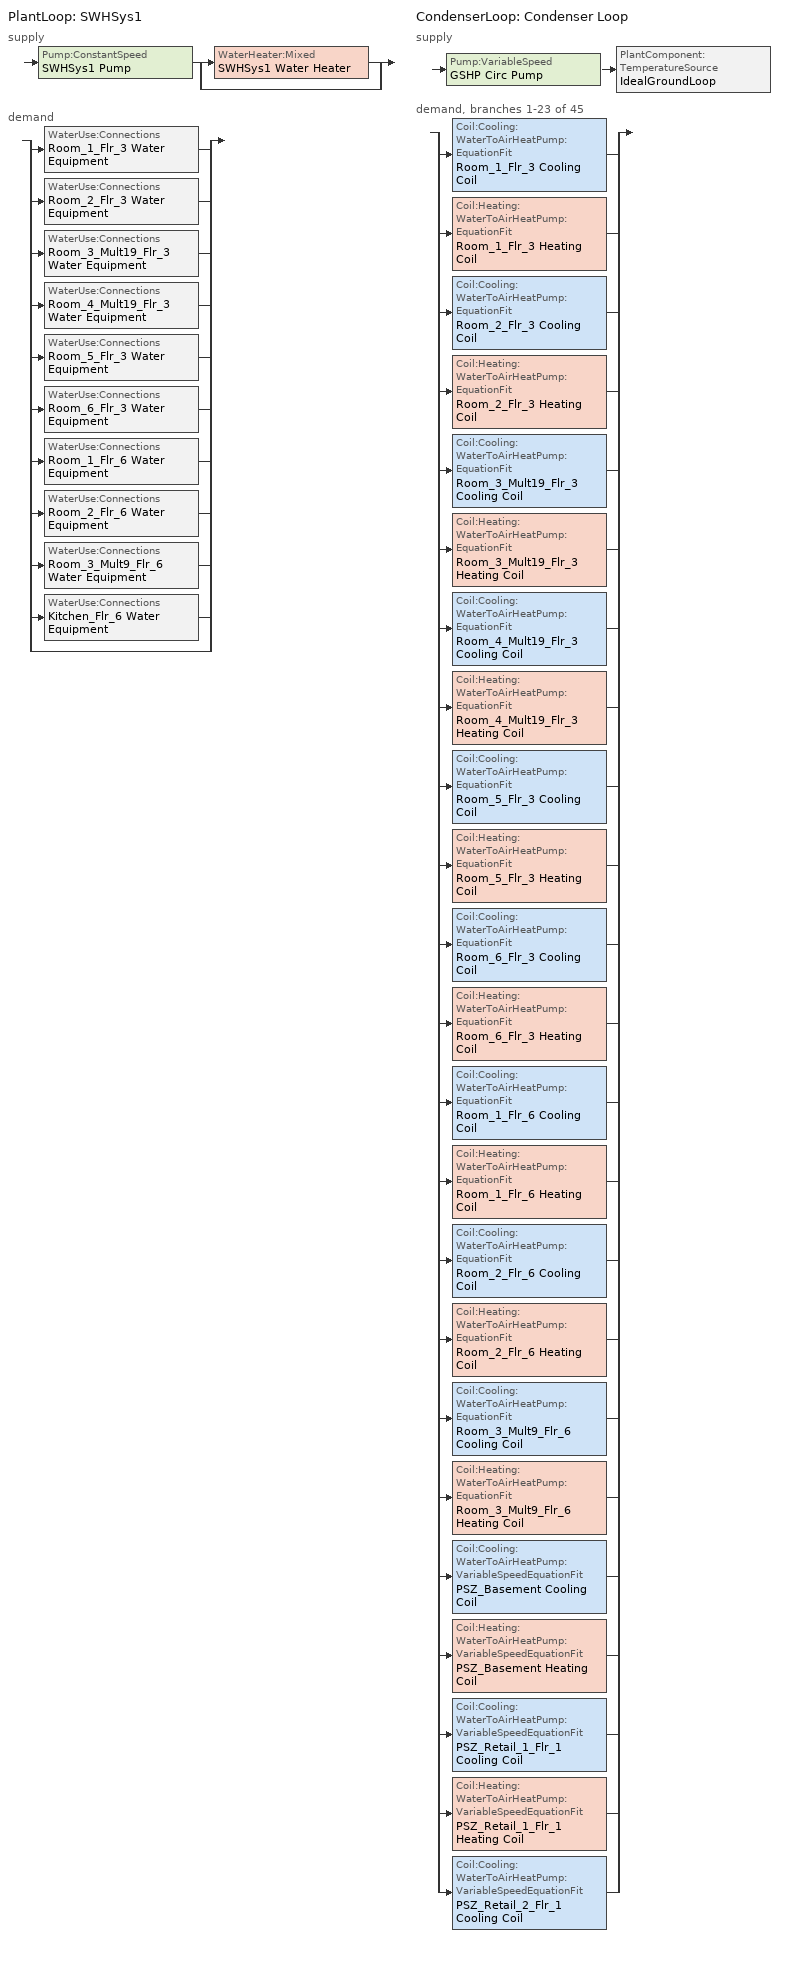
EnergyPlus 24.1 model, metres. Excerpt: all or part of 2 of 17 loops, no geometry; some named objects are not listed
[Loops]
PlantLoop 'SWHSys1'
 supply: Pump:ConstantSpeed 'SWHSys1 Pump' > split
  | WaterHeater:Mixed 'SWHSys1 Water Heater'
  | bypass
 demand: split
  | WaterUse:Connections 'Room_1_Flr_3 Water Equipment'
  | WaterUse:Connections 'Room_2_Flr_3 Water Equipment'
  | WaterUse:Connections 'Room_3_Mult19_Flr_3 Water Equipment'
  | WaterUse:Connections 'Room_4_Mult19_Flr_3 Water Equipment'
  | WaterUse:Connections 'Room_5_Flr_3 Water Equipment'
  | WaterUse:Connections 'Room_6_Flr_3 Water Equipment'
  | WaterUse:Connections 'Room_1_Flr_6 Water Equipment'
  | WaterUse:Connections 'Room_2_Flr_6 Water Equipment'
  | WaterUse:Connections 'Room_3_Mult9_Flr_6 Water Equipment'
  | WaterUse:Connections 'Kitchen_Flr_6 Water Equipment'
  | bypass
CondenserLoop 'Condenser Loop'
 supply: Pump:VariableSpeed 'GSHP Circ Pump' > PlantComponent:TemperatureSource 'IdealGroundLoop'
 demand, branches 1-23 of 45: split
  | Coil:Cooling:WaterToAirHeatPump:EquationFit 'Room_1_Flr_3 Cooling Coil'
  | Coil:Heating:WaterToAirHeatPump:EquationFit 'Room_1_Flr_3 Heating Coil'
  | Coil:Cooling:WaterToAirHeatPump:EquationFit 'Room_2_Flr_3 Cooling Coil'
  | Coil:Heating:WaterToAirHeatPump:EquationFit 'Room_2_Flr_3 Heating Coil'
  | Coil:Cooling:WaterToAirHeatPump:EquationFit 'Room_3_Mult19_Flr_3 Cooling Coil'
  | Coil:Heating:WaterToAirHeatPump:EquationFit 'Room_3_Mult19_Flr_3 Heating Coil'
  | Coil:Cooling:WaterToAirHeatPump:EquationFit 'Room_4_Mult19_Flr_3 Cooling Coil'
  | Coil:Heating:WaterToAirHeatPump:EquationFit 'Room_4_Mult19_Flr_3 Heating Coil'
  | Coil:Cooling:WaterToAirHeatPump:EquationFit 'Room_5_Flr_3 Cooling Coil'
  | Coil:Heating:WaterToAirHeatPump:EquationFit 'Room_5_Flr_3 Heating Coil'
  | Coil:Cooling:WaterToAirHeatPump:EquationFit 'Room_6_Flr_3 Cooling Coil'
  | Coil:Heating:WaterToAirHeatPump:EquationFit 'Room_6_Flr_3 Heating Coil'
  | Coil:Cooling:WaterToAirHeatPump:EquationFit 'Room_1_Flr_6 Cooling Coil'
  | Coil:Heating:WaterToAirHeatPump:EquationFit 'Room_1_Flr_6 Heating Coil'
  | Coil:Cooling:WaterToAirHeatPump:EquationFit 'Room_2_Flr_6 Cooling Coil'
  | Coil:Heating:WaterToAirHeatPump:EquationFit 'Room_2_Flr_6 Heating Coil'
  | Coil:Cooling:WaterToAirHeatPump:EquationFit 'Room_3_Mult9_Flr_6 Cooling Coil'
  | Coil:Heating:WaterToAirHeatPump:EquationFit 'Room_3_Mult9_Flr_6 Heating Coil'
  | Coil:Cooling:WaterToAirHeatPump:VariableSpeedEquationFit 'PSZ_Basement Cooling Coil'
  | Coil:Heating:WaterToAirHeatPump:VariableSpeedEquationFit 'PSZ_Basement Heating Coil'
  | Coil:Cooling:WaterToAirHeatPump:VariableSpeedEquationFit 'PSZ_Retail_1_Flr_1 Cooling Coil'
  | Coil:Heating:WaterToAirHeatPump:VariableSpeedEquationFit 'PSZ_Retail_1_Flr_1 Heating Coil'
  | Coil:Cooling:WaterToAirHeatPump:VariableSpeedEquationFit 'PSZ_Retail_2_Flr_1 Cooling Coil'
[Coil:Cooling:WaterToAirHeatPump:EquationFit]
Room_1_Flr_3 Cooling Coil: Room_1_Flr_3 CCoil Water Inlet, Room_1_Flr_3 CCoil Water Outlet, Room_1_Flr_3 Return, Room_1_Flr_3 Cooling Coil Outlet, Autosize, Autosize, Autosize, Autosize, 4.43579, 30, 27, 19, WSHP_CoolCapCurveTot, WSHP_CoolCapCurveSens, WSHP_CoolPowerCurve, WSHP_COOL_PLFFPLR, 0, 0
Room_1_Flr_6 Cooling Coil: Room_1_Flr_6 CCoil Water Inlet, Room_1_Flr_6 CCoil Water Outlet, Room_1_Flr_6 Return, Room_1_Flr_6 Cooling Coil Outlet, Autosize, Autosize, Autosize, Autosize, 4.13986, 30, 27, 19, WSHP_CoolCapCurveTot, WSHP_CoolCapCurveSens, WSHP_CoolPowerCurve, WSHP_COOL_PLFFPLR, 0, 0
Room_2_Flr_3 Cooling Coil: Room_2_Flr_3 CCoil Water Inlet, Room_2_Flr_3 CCoil Water Outlet, Room_2_Flr_3 Return, Room_2_Flr_3 Cooling Coil Outlet, Autosize, Autosize, Autosize, Autosize, 4.43579, 30, 27, 19, WSHP_CoolCapCurveTot, WSHP_CoolCapCurveSens, WSHP_CoolPowerCurve, WSHP_COOL_PLFFPLR, 0, 0
Room_2_Flr_6 Cooling Coil: Room_2_Flr_6 CCoil Water Inlet, Room_2_Flr_6 CCoil Water Outlet, Room_2_Flr_6 Return, Room_2_Flr_6 Cooling Coil Outlet, Autosize, Autosize, Autosize, Autosize, 4.13986, 30, 27, 19, WSHP_CoolCapCurveTot, WSHP_CoolCapCurveSens, WSHP_CoolPowerCurve, WSHP_COOL_PLFFPLR, 0, 0
Room_3_Mult9_Flr_6 Cooling Coil: Room_3_Mult9_Flr_6 CCoil Water Inlet, Room_3_Mult9_Flr_6 CCoil Water Outlet, Room_3_Mult9_Flr_6 Return, Room_3_Mult9_Flr_6 Cooling Coil Outlet, Autosize, Autosize, Autosize, Autosize, 4.43579, 30, 27, 19, WSHP_CoolCapCurveTot, WSHP_CoolCapCurveSens, WSHP_CoolPowerCurve, WSHP_COOL_PLFFPLR, 0, 0
Room_3_Mult19_Flr_3 Cooling Coil: Room_3_Mult19_Flr_3 CCoil Water Inlet, Room_3_Mult19_Flr_3 CCoil Water Outlet, Room_3_Mult19_Flr_3 Return, Room_3_Mult19_Flr_3 Cooling Coil Outlet, Autosize, Autosize, Autosize, Autosize, 4.460248, 30, 27, 19, WSHP_CoolCapCurveTot, WSHP_CoolCapCurveSens, WSHP_CoolPowerCurve, WSHP_COOL_PLFFPLR, 0, 0
Room_4_Mult19_Flr_3 Cooling Coil: Room_4_Mult19_Flr_3 CCoil Water Inlet, Room_4_Mult19_Flr_3 CCoil Water Outlet, Room_4_Mult19_Flr_3 Return, Room_4_Mult19_Flr_3 Cooling Coil Outlet, Autosize, Autosize, Autosize, Autosize, 4.460248, 30, 27, 19, WSHP_CoolCapCurveTot, WSHP_CoolCapCurveSens, WSHP_CoolPowerCurve, WSHP_COOL_PLFFPLR, 0, 0
Room_5_Flr_3 Cooling Coil: Room_5_Flr_3 CCoil Water Inlet, Room_5_Flr_3 CCoil Water Outlet, Room_5_Flr_3 Return, Room_5_Flr_3 Cooling Coil Outlet, Autosize, Autosize, Autosize, Autosize, 4.43579, 30, 27, 19, WSHP_CoolCapCurveTot, WSHP_CoolCapCurveSens, WSHP_CoolPowerCurve, WSHP_COOL_PLFFPLR, 0, 0
Room_6_Flr_3 Cooling Coil: Room_6_Flr_3 CCoil Water Inlet, Room_6_Flr_3 CCoil Water Outlet, Room_6_Flr_3 Return, Room_6_Flr_3 Cooling Coil Outlet, Autosize, Autosize, Autosize, Autosize, 4.43579, 30, 27, 19, WSHP_CoolCapCurveTot, WSHP_CoolCapCurveSens, WSHP_CoolPowerCurve, WSHP_COOL_PLFFPLR, 0, 0
[Coil:Cooling:WaterToAirHeatPump:VariableSpeedEquationFit]
PSZ_Basement Cooling Coil: PSZ_Basement CCoil Water Inlet, PSZ_Basement CCoil Water Outlet, PSZ_Basement Mixed Air Outlet, PSZ_Basement Cooling Coil Outlet, 2, 2, 56112.1, 2.4692, 0.00256758, , , 2.5, 60, 60, 0, VarSpdWshp_PLF_fPLR, 28056, 0.75, 4.29, 1.62967, 0.00128379, VarSpdWshpCCAP_fT, VarSpdWshp_QuadFlat, VarSpdWshp_QuadFlat, VarSpdWshpCEIR_fT, VarSpdWshp_QuadFlat, VarSpdWshp_QuadFlat, 0, VarSpdWshp_WasteHt_fT, 56112.1, 0.75, 4.29, 2.4692, 0.00256758, VarSpdWshpCCAP_fT, VarSpdWshp_QuadFlat, VarSpdWshp_QuadFlat, VarSpdWshpCEIR_fT, VarSpdWshp_QuadFlat, VarSpdWshp_QuadFlat, 0, VarSpdWshp_WasteHt_fT
PSZ_Retail_1_Flr_1 Cooling Coil: PSZ_Retail_1_Flr_1 CCoil Water Inlet, PSZ_Retail_1_Flr_1 CCoil Water Outlet, PSZ_Retail_1_Flr_1 Mixed Air Outlet, PSZ_Retail_1_Flr_1 Cooling Coil Outlet, 2, 2, 8767.56, 0.412557, 0.000401186, , , 2.5, 60, 60, 0, VarSpdWshp_PLF_fPLR, 4383.78, 0.75, 4.29, 0.272288, 0.000200593, VarSpdWshpCCAP_fT, VarSpdWshp_QuadFlat, VarSpdWshp_QuadFlat, VarSpdWshpCEIR_fT, VarSpdWshp_QuadFlat, VarSpdWshp_QuadFlat, 0, VarSpdWshp_WasteHt_fT, 8767.56, 0.75, 4.29, 0.412557, 0.000401186, VarSpdWshpCCAP_fT, VarSpdWshp_QuadFlat, VarSpdWshp_QuadFlat, VarSpdWshpCEIR_fT, VarSpdWshp_QuadFlat, VarSpdWshp_QuadFlat, 0, VarSpdWshp_WasteHt_fT
PSZ_Retail_2_Flr_1 Cooling Coil: PSZ_Retail_2_Flr_1 CCoil Water Inlet, PSZ_Retail_2_Flr_1 CCoil Water Outlet, PSZ_Retail_2_Flr_1 Mixed Air Outlet, PSZ_Retail_2_Flr_1 Cooling Coil Outlet, 2, 2, 6076.52, 0.239701, 0.00027805, , , 2.5, 60, 60, 0, VarSpdWshp_PLF_fPLR, 3038.26, 0.75, 4.29, 0.158203, 0.000139025, VarSpdWshpCCAP_fT, VarSpdWshp_QuadFlat, VarSpdWshp_QuadFlat, VarSpdWshpCEIR_fT, VarSpdWshp_QuadFlat, VarSpdWshp_QuadFlat, 0, VarSpdWshp_WasteHt_fT, 6076.52, 0.75, 4.29, 0.239701, 0.00027805, VarSpdWshpCCAP_fT, VarSpdWshp_QuadFlat, VarSpdWshp_QuadFlat, VarSpdWshpCEIR_fT, VarSpdWshp_QuadFlat, VarSpdWshp_QuadFlat, 0, VarSpdWshp_WasteHt_fT
[Coil:Heating:Electric]
Room_1_Flr_3_SuppHeatCoil: Always_On, 1, Autosize, Room_1_Flr_3 Supply Fan Outlet, Room_1_Flr_3 Supply Inlet
Room_1_Flr_6_SuppHeatCoil: Always_On, 1, Autosize, Room_1_Flr_6 Supply Fan Outlet, Room_1_Flr_6 Supply Inlet
Room_2_Flr_3_SuppHeatCoil: Always_On, 1, Autosize, Room_2_Flr_3 Supply Fan Outlet, Room_2_Flr_3 Supply Inlet
Room_2_Flr_6_SuppHeatCoil: Always_On, 1, Autosize, Room_2_Flr_6 Supply Fan Outlet, Room_2_Flr_6 Supply Inlet
Room_3_Mult9_Flr_6_SuppHeatCoil: Always_On, 1, Autosize, Room_3_Mult9_Flr_6 Supply Fan Outlet, Room_3_Mult9_Flr_6 Supply Inlet
Room_3_Mult19_Flr_3_SuppHeatCoil: Always_On, 1, Autosize, Room_3_Mult19_Flr_3 Supply Fan Outlet, Room_3_Mult19_Flr_3 Supply Inlet
Room_4_Mult19_Flr_3_SuppHeatCoil: Always_On, 1, Autosize, Room_4_Mult19_Flr_3 Supply Fan Outlet, Room_4_Mult19_Flr_3 Supply Inlet
Room_5_Flr_3_SuppHeatCoil: Always_On, 1, Autosize, Room_5_Flr_3 Supply Fan Outlet, Room_5_Flr_3 Supply Inlet
Room_6_Flr_3_SuppHeatCoil: Always_On, 1, Autosize, Room_6_Flr_3 Supply Fan Outlet, Room_6_Flr_3 Supply Inlet
[Coil:Heating:WaterToAirHeatPump:EquationFit]
Room_1_Flr_3 Heating Coil: Room_1_Flr_3 HCoil Water Inlet, Room_1_Flr_3 HCoil Water Outlet, Room_1_Flr_3 Cooling Coil Outlet, Room_1_Flr_3 Heating Coil Outlet, Autosize, Autosize, Autosize, 4.60988, 20, 20, 1, WSHP_HeatCapCurve, WSHP_HeatPowerCurve, WSHP_HEAT_PLFFPLR
Room_1_Flr_6 Heating Coil: Room_1_Flr_6 HCoil Water Inlet, Room_1_Flr_6 HCoil Water Outlet, Room_1_Flr_6 Cooling Coil Outlet, Room_1_Flr_6 Heating Coil Outlet, Autosize, Autosize, Autosize, 4.60988, 20, 20, 1, WSHP_HeatCapCurve, WSHP_HeatPowerCurve, WSHP_HEAT_PLFFPLR
Room_2_Flr_3 Heating Coil: Room_2_Flr_3 HCoil Water Inlet, Room_2_Flr_3 HCoil Water Outlet, Room_2_Flr_3 Cooling Coil Outlet, Room_2_Flr_3 Heating Coil Outlet, Autosize, Autosize, Autosize, 4.60988, 20, 20, 1, WSHP_HeatCapCurve, WSHP_HeatPowerCurve, WSHP_HEAT_PLFFPLR
Room_2_Flr_6 Heating Coil: Room_2_Flr_6 HCoil Water Inlet, Room_2_Flr_6 HCoil Water Outlet, Room_2_Flr_6 Cooling Coil Outlet, Room_2_Flr_6 Heating Coil Outlet, Autosize, Autosize, Autosize, 4.60988, 20, 20, 1, WSHP_HeatCapCurve, WSHP_HeatPowerCurve, WSHP_HEAT_PLFFPLR
Room_3_Mult9_Flr_6 Heating Coil: Room_3_Mult9_Flr_6 HCoil Water Inlet, Room_3_Mult9_Flr_6 HCoil Water Outlet, Room_3_Mult9_Flr_6 Cooling Coil Outlet, Room_3_Mult9_Flr_6 Heating Coil Outlet, Autosize, Autosize, Autosize, 4.60988, 20, 20, 1, WSHP_HeatCapCurve, WSHP_HeatPowerCurve, WSHP_HEAT_PLFFPLR
Room_3_Mult19_Flr_3 Heating Coil: Room_3_Mult19_Flr_3 HCoil Water Inlet, Room_3_Mult19_Flr_3 HCoil Water Outlet, Room_3_Mult19_Flr_3 Cooling Coil Outlet, Room_3_Mult19_Flr_3 Heating Coil Outlet, Autosize, Autosize, Autosize, 4.60988, 20, 20, 1, WSHP_HeatCapCurve, WSHP_HeatPowerCurve, WSHP_HEAT_PLFFPLR
Room_4_Mult19_Flr_3 Heating Coil: Room_4_Mult19_Flr_3 HCoil Water Inlet, Room_4_Mult19_Flr_3 HCoil Water Outlet, Room_4_Mult19_Flr_3 Cooling Coil Outlet, Room_4_Mult19_Flr_3 Heating Coil Outlet, Autosize, Autosize, Autosize, 4.60988, 20, 20, 1, WSHP_HeatCapCurve, WSHP_HeatPowerCurve, WSHP_HEAT_PLFFPLR
Room_5_Flr_3 Heating Coil: Room_5_Flr_3 HCoil Water Inlet, Room_5_Flr_3 HCoil Water Outlet, Room_5_Flr_3 Cooling Coil Outlet, Room_5_Flr_3 Heating Coil Outlet, Autosize, Autosize, Autosize, 4.60988, 20, 20, 1, WSHP_HeatCapCurve, WSHP_HeatPowerCurve, WSHP_HEAT_PLFFPLR
Room_6_Flr_3 Heating Coil: Room_6_Flr_3 HCoil Water Inlet, Room_6_Flr_3 HCoil Water Outlet, Room_6_Flr_3 Cooling Coil Outlet, Room_6_Flr_3 Heating Coil Outlet, Autosize, Autosize, Autosize, 4.60988, 20, 20, 1, WSHP_HeatCapCurve, WSHP_HeatPowerCurve, WSHP_HEAT_PLFFPLR
[Coil:Heating:WaterToAirHeatPump:VariableSpeedEquationFit]
PSZ_Basement Heating Coil: PSZ_Basement HCoil Water Inlet, PSZ_Basement HCoil Water Outlet, PSZ_Basement Cooling Coil Outlet, PSZ_Basement Heating Coil Outlet, 2, 2, 56112.1, 2.4692, 0.00256758, VarSpdWshp_PLF_fPLR, 28056, 5.09, 1.62967, 0.00128379, VarSpdWshpHCAP_fT, VarSpdWshp_QuadFlat, VarSpdWshp_QuadFlat, VarSpdWshpHEIR_fT, VarSpdWshp_QuadFlat, VarSpdWshp_QuadFlat, 0, VarSpdWshp_WasteHt_fT, 56112.1, 5.09, 56112.1, 1.12986e-07, VarSpdWshpHCAP_fT, VarSpdWshp_QuadFlat, VarSpdWshp_QuadFlat, VarSpdWshpHEIR_fT, VarSpdWshp_QuadFlat, VarSpdWshp_QuadFlat, 0, VarSpdWshp_WasteHt_fT
PSZ_Retail_1_Flr_1 Heating Coil: PSZ_Retail_1_Flr_1 HCoil Water Inlet, PSZ_Retail_1_Flr_1 HCoil Water Outlet, PSZ_Retail_1_Flr_1 Cooling Coil Outlet, PSZ_Retail_1_Flr_1 Heating Coil Outlet, 2, 2, 8767.57, 0.412557, 0.000401187, VarSpdWshp_PLF_fPLR, 4383.79, 5.09, 0.272288, 0.000200593, VarSpdWshpHCAP_fT, VarSpdWshp_QuadFlat, VarSpdWshp_QuadFlat, VarSpdWshpHEIR_fT, VarSpdWshp_QuadFlat, VarSpdWshp_QuadFlat, 0, VarSpdWshp_WasteHt_fT, 8767.57, 5.09, 8767.57, 1.88778e-08, VarSpdWshpHCAP_fT, VarSpdWshp_QuadFlat, VarSpdWshp_QuadFlat, VarSpdWshpHEIR_fT, VarSpdWshp_QuadFlat, VarSpdWshp_QuadFlat, 0, VarSpdWshp_WasteHt_fT
[CondenserEquipmentList]
GSHP_System: PlantComponent:TemperatureSource, IdealGroundLoop
[CondenserEquipmentOperationSchemes]
Tower Loop Operation: PlantEquipmentOperation:Uncontrolled, Year Round Tower Operation, Always_On
[CondenserLoop]
Condenser Loop: Water, , Tower Loop Operation, Condenser Supply Outlet Node, 80, 0, Autosize, 0, Autocalculate, Condenser Supply Inlet Node, Condenser Supply Outlet Node, Condenser Supply Side Branches, Condenser Supply Side Connectors, Condenser Demand Inlet Node, Condenser Demand Outlet Node, Condenser Demand Side Branches, Condenser Demand Side Connectors, Optimal
[Fan:OnOff]
Room_1_Flr_3_VRF_fan: Always_On, 0.385, 270.9, Autosize, 0.7, 1, Room_1_Flr_3 Heating Coil Outlet, Room_1_Flr_3 Supply Fan Outlet
Room_1_Flr_6_VRF_fan: Always_On, 0.385, 270.9, Autosize, 0.7, 1, Room_1_Flr_6 Heating Coil Outlet, Room_1_Flr_6 Supply Fan Outlet
Room_2_Flr_3_VRF_fan: Always_On, 0.385, 270.9, Autosize, 0.7, 1, Room_2_Flr_3 Heating Coil Outlet, Room_2_Flr_3 Supply Fan Outlet
Room_2_Flr_6_VRF_fan: Always_On, 0.385, 270.9, Autosize, 0.7, 1, Room_2_Flr_6 Heating Coil Outlet, Room_2_Flr_6 Supply Fan Outlet
Room_3_Mult9_Flr_6_VRF_fan: Always_On, 0.385, 270.9, Autosize, 0.7, 1, Room_3_Mult9_Flr_6 Heating Coil Outlet, Room_3_Mult9_Flr_6 Supply Fan Outlet
Room_3_Mult19_Flr_3_VRF_fan: Always_On, 0.385, 270.9, Autosize, 0.7, 1, Room_3_Mult19_Flr_3 Heating Coil Outlet, Room_3_Mult19_Flr_3 Supply Fan Outlet
Room_4_Mult19_Flr_3_VRF_fan: Always_On, 0.385, 270.9, Autosize, 0.7, 1, Room_4_Mult19_Flr_3 Heating Coil Outlet, Room_4_Mult19_Flr_3 Supply Fan Outlet
Room_5_Flr_3_VRF_fan: Always_On, 0.385, 270.9, Autosize, 0.7, 1, Room_5_Flr_3 Heating Coil Outlet, Room_5_Flr_3 Supply Fan Outlet
Room_6_Flr_3_VRF_fan: Always_On, 0.385, 270.9, Autosize, 0.7, 1, Room_6_Flr_3 Heating Coil Outlet, Room_6_Flr_3 Supply Fan Outlet
[PlantComponent:TemperatureSource]
IdealGroundLoop: GHE Inlet Node, GHE Outlet Node, Autosize, Scheduled, , Sch_GroundLoopSupplyT
[PlantEquipmentList]
SWHSys1 Equipment List: WaterHeater:Mixed, SWHSys1 Water Heater
[PlantEquipmentOperation:HeatingLoad]
SWHSys1 Operation Scheme: 0, 1e+15, SWHSys1 Equipment List
[PlantEquipmentOperation:Uncontrolled]
Year Round Tower Operation: GSHP_System
[PlantEquipmentOperationSchemes]
SWHSys1 Loop Operation Scheme List: PlantEquipmentOperation:HeatingLoad, SWHSys1 Operation Scheme, PlantOnSched
[PlantLoop]
SWHSys1: Water, , SWHSys1 Loop Operation Scheme List, SWHSys1 Supply Outlet Node, 60, 10, Autosize, 0, Autocalculate, SWHSys1 Supply Inlet Node, SWHSys1 Supply Outlet Node, SWHSys1 Supply Branches, SWHSys1 Supply Connectors, SWHSys1 Demand Inlet Node, SWHSys1 Demand Outlet Node, SWHSys1 Demand Branches, SWHSys1 Demand Connectors, Optimal
[Pump:ConstantSpeed]
SWHSys1 Pump: SWHSys1 Supply Inlet Node, SWHSys1 Pump-Water HeaterNodeviaConnector, Autosize, 29891, Autosize, 0.3, 0, Intermittent
[Pump:VariableSpeed]
GSHP Circ Pump: Condenser Supply Inlet Node, Condenser Pump Outlet Node, Autosize, 224100, Autosize, 0.917, 0, 0, 1, 0, 0, Autosize, Intermittent, , , , , , , , , , , , , , 1.3889, 0.1
[SetpointManager:FollowGroundTemperature]
MyCondenserControl: Temperature, Site:GroundTemperature:Deep, 0, 80, 10, Condenser Supply Outlet Node
[SetpointManager:Scheduled]
SWHSys1 Loop Setpoint Manager: Temperature, SWHSys1-Loop-Temp-Schedule, SWHSys1 Supply Outlet Node
[Sizing:Plant]
condenser loop: Condenser, 15, 5
SWHSys1: Heating, 60, 5
[WaterHeater:Mixed]
SWHSys1 Water Heater: 2.27125, SWHSys1 Water Heater Setpoint Temperature Schedule Name, 0.1, 85, Cycle, 175842.6, 0, , , NaturalGas, 0.802765, , 14577.1, NaturalGas, 0, 14577.1, NaturalGas, , Zone, , BASEMENT, , 15.601, , 15.601, , , , , SWHSys1 Pump-Water HeaterNode, SWHSys1 Supply Equipment Outlet Node, 1, , , 1, Autosize, Autosize, 1.5
[WaterUse:Connections]
Kitchen_Flr_6 Water Equipment: Kitchen_Flr_6 Water Equipment Water Inlet Node, Kitchen_Flr_6 Water Equipment Water Outlet Node, , , , , , , , Kitchen_Flr_6 Water Equipment
Room_1_Flr_3 Water Equipment: Room_1_Flr_3 Water Equipment Water Inlet Node, Room_1_Flr_3 Water Equipment Water Outlet Node, , , , , , , , Room_1_Flr_3 Water Equipment
Room_1_Flr_6 Water Equipment: Room_1_Flr_6 Water Equipment Water Inlet Node, Room_1_Flr_6 Water Equipment Water Outlet Node, , , , , , , , Room_1_Flr_6 Water Equipment
Room_2_Flr_3 Water Equipment: Room_2_Flr_3 Water Equipment Water Inlet Node, Room_2_Flr_3 Water Equipment Water Outlet Node, , , , , , , , Room_2_Flr_3 Water Equipment
Room_2_Flr_6 Water Equipment: Room_2_Flr_6 Water Equipment Water Inlet Node, Room_2_Flr_6 Water Equipment Water Outlet Node, , , , , , , , Room_2_Flr_6 Water Equipment
Room_3_Mult9_Flr_6 Water Equipment: Room_3_Mult9_Flr_6 Water Equipment Water Inlet Node, Room_3_Mult9_Flr_6 Water Equipment Water Outlet Node, , , , , , , , Room_3_Mult9_Flr_6 Water Equipment
Room_3_Mult19_Flr_3 Water Equipment: Room_3_Mult19_Flr_3 Water Equipment Water Inlet Node, Room_3_Mult19_Flr_3 Water Equipment Water Outlet Node, , , , , , , , Room_3_Mult19_Flr_3 Water Equipment
Room_4_Mult19_Flr_3 Water Equipment: Room_4_Mult19_Flr_3 Water Equipment Water Inlet Node, Room_4_Mult19_Flr_3 Water Equipment Water Outlet Node, , , , , , , , Room_4_Mult19_Flr_3 Water Equipment
Room_5_Flr_3 Water Equipment: Room_5_Flr_3 Water Equipment Water Inlet Node, Room_5_Flr_3 Water Equipment Water Outlet Node, , , , , , , , Room_5_Flr_3 Water Equipment
Room_6_Flr_3 Water Equipment: Room_6_Flr_3 Water Equipment Water Inlet Node, Room_6_Flr_3 Water Equipment Water Outlet Node, , , , , , , , Room_6_Flr_3 Water Equipment
[WaterUse:Equipment]
Kitchen_Flr_6 Water Equipment: WaterUse, 0.00013985, BLDG_SWH_SCH, Kitchen_Flr_6 Water Equipment Temp Sched, Kitchen_Flr_6 Water Equipment Hot Supply Temp Sched, , Kitchen_Flr_6, Kitchen_Flr_6 Water Equipment Sensible fract sched, Kitchen_Flr_6 Water Equipment Latent fract sched
Room_1_Flr_3 Water Equipment: WaterUse, 1.31389e-06, GuestRoom_SWH_Sch, Room_1_Flr_3 Water Equipment Temp Sched, Room_1_Flr_3 Water Equipment Hot Supply Temp Sched, , Room_1_Flr_3, Room_1_Flr_3 Water Equipment Sensible fract sched, Room_1_Flr_3 Water Equipment Latent fract sched
Room_1_Flr_6 Water Equipment: WaterUse, 1.31389e-06, GuestRoom_SWH_Sch, Room_1_Flr_6 Water Equipment Temp Sched, Room_1_Flr_6 Water Equipment Hot Supply Temp Sched, , Room_1_Flr_6, Room_1_Flr_6 Water Equipment Sensible fract sched, Room_1_Flr_6 Water Equipment Latent fract sched
Room_2_Flr_3 Water Equipment: WaterUse, 1.31389e-06, GuestRoom_SWH_Sch, Room_2_Flr_3 Water Equipment Temp Sched, Room_2_Flr_3 Water Equipment Hot Supply Temp Sched, , Room_2_Flr_3, Room_2_Flr_3 Water Equipment Sensible fract sched, Room_2_Flr_3 Water Equipment Latent fract sched
Room_2_Flr_6 Water Equipment: WaterUse, 1.31389e-06, GuestRoom_SWH_Sch, Room_2_Flr_6 Water Equipment Temp Sched, Room_2_Flr_6 Water Equipment Hot Supply Temp Sched, , Room_2_Flr_6, Room_2_Flr_6 Water Equipment Sensible fract sched, Room_2_Flr_6 Water Equipment Latent fract sched
Room_3_Mult9_Flr_6 Water Equipment: WaterUse, 1.31389e-06, GuestRoom_SWH_Sch, Room_3_Mult9_Flr_6 Water Equipment Temp Sched, Room_3_Mult9_Flr_6 Water Equipment Hot Supply Temp Sched, , Room_3_Mult9_Flr_6, Room_3_Mult9_Flr_6 Water Equipment Sensible fract sched, Room_3_Mult9_Flr_6 Water Equipment Latent fract sched
Room_3_Mult19_Flr_3 Water Equipment: WaterUse, 1.31389e-06, GuestRoom_SWH_Sch, Room_3_Mult19_Flr_3 Water Equipment Temp Sched, Room_3_Mult19_Flr_3 Water Equipment Hot Supply Temp Sched, , Room_3_Mult19_Flr_3, Room_3_Mult19_Flr_3 Water Equipment Sensible fract sched, Room_3_Mult19_Flr_3 Water Equipment Latent fract sched
Room_4_Mult19_Flr_3 Water Equipment: WaterUse, 1.31389e-06, GuestRoom_SWH_Sch, Room_4_Mult19_Flr_3 Water Equipment Temp Sched, Room_4_Mult19_Flr_3 Water Equipment Hot Supply Temp Sched, , Room_4_Mult19_Flr_3, Room_4_Mult19_Flr_3 Water Equipment Sensible fract sched, Room_4_Mult19_Flr_3 Water Equipment Latent fract sched
Room_5_Flr_3 Water Equipment: WaterUse, 1.31389e-06, GuestRoom_SWH_Sch, Room_5_Flr_3 Water Equipment Temp Sched, Room_5_Flr_3 Water Equipment Hot Supply Temp Sched, , Room_5_Flr_3, Room_5_Flr_3 Water Equipment Sensible fract sched, Room_5_Flr_3 Water Equipment Latent fract sched
Room_6_Flr_3 Water Equipment: WaterUse, 1.31389e-06, GuestRoom_SWH_Sch, Room_6_Flr_3 Water Equipment Temp Sched, Room_6_Flr_3 Water Equipment Hot Supply Temp Sched, , Room_6_Flr_3, Room_6_Flr_3 Water Equipment Sensible fract sched, Room_6_Flr_3 Water Equipment Latent fract sched
[ZoneHVAC:WaterToAirHeatPump]
Room_1_Flr_3: Always_On, Room_1_Flr_3 Return, Room_1_Flr_3 Supply Inlet, , , Autosize, Autosize, Autosize, Yes, Autosize, Autosize, Autosize, Fan:OnOff, Room_1_Flr_3_VRF_fan, Coil:Heating:WaterToAirHeatPump:EquationFit, Room_1_Flr_3 Heating Coil, Coil:Cooling:WaterToAirHeatPump:EquationFit, Room_1_Flr_3 Cooling Coil, Coil:Heating:Electric, Room_1_Flr_3_SuppHeatCoil, Autosize, -50, Common OSA Inlet Node, DrawThrough, Always_Off, , Cycling
Room_1_Flr_6: Always_On, Room_1_Flr_6 Return, Room_1_Flr_6 Supply Inlet, , , Autosize, Autosize, Autosize, Yes, Autosize, Autosize, Autosize, Fan:OnOff, Room_1_Flr_6_VRF_fan, Coil:Heating:WaterToAirHeatPump:EquationFit, Room_1_Flr_6 Heating Coil, Coil:Cooling:WaterToAirHeatPump:EquationFit, Room_1_Flr_6 Cooling Coil, Coil:Heating:Electric, Room_1_Flr_6_SuppHeatCoil, Autosize, -50, Common OSA Inlet Node, DrawThrough, Always_Off, , Cycling
Room_2_Flr_3: Always_On, Room_2_Flr_3 Return, Room_2_Flr_3 Supply Inlet, , , Autosize, Autosize, Autosize, Yes, Autosize, Autosize, Autosize, Fan:OnOff, Room_2_Flr_3_VRF_fan, Coil:Heating:WaterToAirHeatPump:EquationFit, Room_2_Flr_3 Heating Coil, Coil:Cooling:WaterToAirHeatPump:EquationFit, Room_2_Flr_3 Cooling Coil, Coil:Heating:Electric, Room_2_Flr_3_SuppHeatCoil, Autosize, -50, Common OSA Inlet Node, DrawThrough, Always_Off, , Cycling
Room_2_Flr_6: Always_On, Room_2_Flr_6 Return, Room_2_Flr_6 Supply Inlet, , , Autosize, Autosize, Autosize, Yes, Autosize, Autosize, Autosize, Fan:OnOff, Room_2_Flr_6_VRF_fan, Coil:Heating:WaterToAirHeatPump:EquationFit, Room_2_Flr_6 Heating Coil, Coil:Cooling:WaterToAirHeatPump:EquationFit, Room_2_Flr_6 Cooling Coil, Coil:Heating:Electric, Room_2_Flr_6_SuppHeatCoil, Autosize, -50, Common OSA Inlet Node, DrawThrough, Always_Off, , Cycling
Room_3_Mult9_Flr_6: Always_On, Room_3_Mult9_Flr_6 Return, Room_3_Mult9_Flr_6 Supply Inlet, , , Autosize, Autosize, Autosize, Yes, Autosize, Autosize, Autosize, Fan:OnOff, Room_3_Mult9_Flr_6_VRF_fan, Coil:Heating:WaterToAirHeatPump:EquationFit, Room_3_Mult9_Flr_6 Heating Coil, Coil:Cooling:WaterToAirHeatPump:EquationFit, Room_3_Mult9_Flr_6 Cooling Coil, Coil:Heating:Electric, Room_3_Mult9_Flr_6_SuppHeatCoil, Autosize, -50, Common OSA Inlet Node, DrawThrough, Always_Off, , Cycling
Room_3_Mult19_Flr_3: Always_On, Room_3_Mult19_Flr_3 Return, Room_3_Mult19_Flr_3 Supply Inlet, , , Autosize, Autosize, Autosize, Yes, Autosize, Autosize, Autosize, Fan:OnOff, Room_3_Mult19_Flr_3_VRF_fan, Coil:Heating:WaterToAirHeatPump:EquationFit, Room_3_Mult19_Flr_3 Heating Coil, Coil:Cooling:WaterToAirHeatPump:EquationFit, Room_3_Mult19_Flr_3 Cooling Coil, Coil:Heating:Electric, Room_3_Mult19_Flr_3_SuppHeatCoil, Autosize, -50, Common OSA Inlet Node, DrawThrough, Always_Off, , Cycling
Room_4_Mult19_Flr_3: Always_On, Room_4_Mult19_Flr_3 Return, Room_4_Mult19_Flr_3 Supply Inlet, , , Autosize, Autosize, Autosize, Yes, Autosize, Autosize, Autosize, Fan:OnOff, Room_4_Mult19_Flr_3_VRF_fan, Coil:Heating:WaterToAirHeatPump:EquationFit, Room_4_Mult19_Flr_3 Heating Coil, Coil:Cooling:WaterToAirHeatPump:EquationFit, Room_4_Mult19_Flr_3 Cooling Coil, Coil:Heating:Electric, Room_4_Mult19_Flr_3_SuppHeatCoil, Autosize, -50, Common OSA Inlet Node, DrawThrough, Always_Off, , Cycling
Room_5_Flr_3: Always_On, Room_5_Flr_3 Return, Room_5_Flr_3 Supply Inlet, , , Autosize, Autosize, Autosize, Yes, Autosize, Autosize, Autosize, Fan:OnOff, Room_5_Flr_3_VRF_fan, Coil:Heating:WaterToAirHeatPump:EquationFit, Room_5_Flr_3 Heating Coil, Coil:Cooling:WaterToAirHeatPump:EquationFit, Room_5_Flr_3 Cooling Coil, Coil:Heating:Electric, Room_5_Flr_3_SuppHeatCoil, Autosize, -50, Common OSA Inlet Node, DrawThrough, Always_Off, , Cycling
Room_6_Flr_3: Always_On, Room_6_Flr_3 Return, Room_6_Flr_3 Supply Inlet, , , Autosize, Autosize, Autosize, Yes, Autosize, Autosize, Autosize, Fan:OnOff, Room_6_Flr_3_VRF_fan, Coil:Heating:WaterToAirHeatPump:EquationFit, Room_6_Flr_3 Heating Coil, Coil:Cooling:WaterToAirHeatPump:EquationFit, Room_6_Flr_3 Cooling Coil, Coil:Heating:Electric, Room_6_Flr_3_SuppHeatCoil, Autosize, -50, Common OSA Inlet Node, DrawThrough, Always_Off, , Cycling
[Curve:Biquadratic]
VarSpdWshpCCAP_fT: 1.43085, -0.0453653, 0.00199378, -0.00805944, 3.93414e-05, -0.000181187, 10, 25.6, 7.2, 48.9, 0.5, 1.6, Temperature, Temperature, Dimensionless
VarSpdWshpCEIR_fT: 0.138848, 0.0457985, -0.00138661, 0.0141485, 0.000386055, -0.000438194, 10, 25.6, 7.2, 48.9, 0.5, 1.6, Temperature, Temperature, Dimensionless
VarSpdWshpHCAP_fT: 0.617474, -0.00245669, -1.8655e-05, 0.0254921, -0.000100773, -0.000109447, 7, 27, 10, 30, 0.5, 1.6, Temperature, Temperature, Dimensionless
VarSpdWshpHEIR_fT: 0.993257, 0.0201512, 7.72375e-05, -0.0317207, 0.000740649, -0.000303875, 7, 27, 10, 30, 0.5, 1.6, Temperature, Temperature, Dimensionless
VarSpdWshp_WasteHt_fT: 1, 0, 0, 0, 0, 0, 10, 26, 7, 50, 0.9, 1.1, Temperature, Temperature, Dimensionless
[Curve:QuadLinear]
WSHP_CoolCapCurveTot: -4.30267, 7.18537, -2.23947, 0.139996, 0.10266, -100, 100, -100, 100, -100, 100, -100, 100
WSHP_CoolPowerCurve: -5.67776, 0.438988, 5.84528, 0.141606, -0.168728, -100, 100, -100, 100, -100, 100, -100, 100
WSHP_HeatCapCurve: 0.237847, -3.35824, 3.8064, 0.1792, 0.128607, -100, 100, -100, 100, -100, 100, -100, 100
WSHP_HeatPowerCurve: -3.79176, 3.38799, 1.50226, -0.177654, -0.10308, -100, 100, -100, 100, -100, 100, -100, 100
[Curve:Quadratic]
VarSpdWshp_PLF_fPLR: 0.85, 0.15, 0, 0, 1
VarSpdWshp_QuadFlat: 1, 0, 0, 0, 1.5
WSHP_COOL_PLFFPLR; WSHP_HEAT_PLFFPLR: 0.8, 0.2, 0, 0, 1
[Curve:QuintLinear]
WSHP_CoolCapCurveSens: 6.00194, 22.6301, -26.7961, -1.72375, 0.490645, 0.0693119, -100, 100, -100, 100, -100, 100, -100, 100, -100, 100
[Schedule:Compact]
ALWAYS_OFF: Fraction, Through: 12/31, For: AllDays, Until: 24:00, 0
ALWAYS_ON: Fraction, Through: 12/31, For: AllDays, Until: 24:00, 1
BLDG_SWH_SCH: Fraction, Through: 12/31, For: Weekdays SummerDesignDay, Until: 01:00, 0.2, Until: 04:00, 0.15, Until: 05:00, 0.2, Until: 06:00, 0.25, Until: 07:00, 0.5, Until: 08:00, 0.6, Until: 09:00, 0.55, Until: 10:00, 0.45, Until: 11:00, 0.4, Until: 12:00, 0.45, Until: 13:00, 0.4, Until: 14:00, 0.35, Until: 17:00, 0.3, Until: 18:00, 0.4, Until: 19:00, 0.55, Until: 20:00, 0.6, Until: 21:00, 0.5, Until: 22:00, 0.55, Until: 23:00, 0.45, Until: 24:00, 0.25, For: Saturday WinterDesignDay, Until: 01:00, 0.2, Until: 04:00, 0.15, Until: 05:00, 0.2, Until: 06:00, 0.25, Until: 07:00, 0.4, Until: 10:00, 0.5, Until: 11:00, 0.45, Until: 13:00, 0.5, Until: 14:00, 0.45, Until: 16:00, 0.4, Until: 17:00, 0.35, Until: 18:00, 0.4, Until: 20:00, 0.55, Until: 21:00, 0.5, Until: 22:00, 0.55, Until: 23:00, 0.4, Until: 24:00, 0.3, For: Sunday Holidays AllOtherDays, Until: 01:00, 0.25, Until: 05:00, 0.2, Until: 06:00, 0.3, Until: 09:00, 0.5, Until: 10:00, 0.55, Until: 12:00, 0.5, Until: 14:00, 0.4, Until: 17:00, 0.3, Until: 18:00, 0.4, Until: 20:00, 0.5, Until: 21:00, 0.4, Until: 22:00, 0.5, Until: 23:00, 0.4, Until: 24:00, 0.2
GuestRoom_SWH_Sch: Fraction, Through: 12/31, For: Weekdays, Until: 01:00, 0.2, Until: 04:00, 0.15, Until: 05:00, 0.2, Until: 06:00, 0.35, Until: 07:00, 0.6, Until: 08:00, 0.8, Until: 09:00, 0.55, Until: 10:00, 0.4, Until: 11:00, 0.3, Until: 17:00, 0.2, Until: 18:00, 0.3, Until: 19:00, 0.55, Until: 21:00, 0.4, Until: 22:00, 0.6, Until: 23:00, 0.45, Until: 24:00, 0.25, For: AllOtherDays, Until: 01:00, 0.2, Until: 04:00, 0.15, Until: 05:00, 0.2, Until: 06:00, 0.25, Until: 07:00, 0.35, Until: 08:00, 0.6, Until: 09:00, 0.8, Until: 10:00, 0.55, Until: 11:00, 0.4, Until: 12:00, 0.3, Until: 17:00, 0.2, Until: 18:00, 0.25, Until: 19:00, 0.3, Until: 22:00, 0.4, Until: 23:00, 0.6, Until: 24:00, 0.35
Kitchen_Flr_6 Water Equipment Hot Supply Temp Sched; Room_1_Flr_3 Water Equipment Hot Supply Temp Sched; Room_1_Flr_6 Water Equipment Hot Supply Temp Sched; Room_2_Flr_3 Water Equipment Hot Supply Temp Sched; Room_2_Flr_6 Water Equipment Hot Supply Temp Sched; Room_3_Mult9_Flr_6 Water Equipment Hot Supply Temp Sched; Room_3_Mult19_Flr_3 Water Equipment Hot Supply Temp Sched; Room_4_Mult19_Flr_3 Water Equipment Hot Supply Temp Sched; Room_5_Flr_3 Water Equipment Hot Supply Temp Sched; Room_6_Flr_3 Water Equipment Hot Supply Temp Sched: Temperature, Through: 12/31, For: AllDays, Until: 24:00, 55
Kitchen_Flr_6 Water Equipment Latent fract sched; Room_1_Flr_3 Water Equipment Latent fract sched; Room_1_Flr_6 Water Equipment Latent fract sched; Room_2_Flr_3 Water Equipment Latent fract sched; Room_2_Flr_6 Water Equipment Latent fract sched; Room_3_Mult9_Flr_6 Water Equipment Latent fract sched; Room_3_Mult19_Flr_3 Water Equipment Latent fract sched; Room_4_Mult19_Flr_3 Water Equipment Latent fract sched; Room_5_Flr_3 Water Equipment Latent fract sched; Room_6_Flr_3 Water Equipment Latent fract sched: Fraction, Through: 12/31, For: AllDays, Until: 24:00, 0.05
Kitchen_Flr_6 Water Equipment Sensible fract sched; Room_1_Flr_3 Water Equipment Sensible fract sched; Room_1_Flr_6 Water Equipment Sensible fract sched; Room_2_Flr_3 Water Equipment Sensible fract sched; Room_2_Flr_6 Water Equipment Sensible fract sched; Room_3_Mult9_Flr_6 Water Equipment Sensible fract sched; Room_3_Mult19_Flr_3 Water Equipment Sensible fract sched; Room_4_Mult19_Flr_3 Water Equipment Sensible fract sched; Room_5_Flr_3 Water Equipment Sensible fract sched; Room_6_Flr_3 Water Equipment Sensible fract sched: Fraction, Through: 12/31, For: AllDays, Until: 24:00, 0.2
Kitchen_Flr_6 Water Equipment Temp Sched; Room_1_Flr_3 Water Equipment Temp Sched; Room_1_Flr_6 Water Equipment Temp Sched; Room_2_Flr_3 Water Equipment Temp Sched; Room_2_Flr_6 Water Equipment Temp Sched; Room_3_Mult9_Flr_6 Water Equipment Temp Sched; Room_3_Mult19_Flr_3 Water Equipment Temp Sched; Room_4_Mult19_Flr_3 Water Equipment Temp Sched; Room_5_Flr_3 Water Equipment Temp Sched; Room_6_Flr_3 Water Equipment Temp Sched; SWHSys1-Loop-Temp-Schedule: Temperature, Through: 12/31, For: AllDays, Until: 24:00, 60
PlantOnSched: On/Off, Through: 12/31, For: AllDays, Until: 24:00, 1
SWHSys1 Water Heater Setpoint Temperature Schedule Name: Temperature, Through: 12/31, For: AllDays, Until: 24:00, 60.1
Sch_GroundLoopSupplyT: Temperature, Through:1/31, For:AllDays, Until: 24:00, 10.12, Through:2/28, For:AllDays, Until: 24:00, 8.89, Through:3/31, For:AllDays, Until: 24:00, 10.12, Through:4/30, For:AllDays, Until: 24:00, 13.47, Through:5/31, For:AllDays, Until: 24:00, 18.06, Through:6/30, For:AllDays, Until: 24:00, 22.64, Through:7/31, For:AllDays, Until: 24:00, 25.99, Through:8/31, For:AllDays, Until: 24:00, 27.22, Through:9/30, For:AllDays, Until: 24:00, 25.99, Through:10/31, For:AllDays, Until: 24:00, 22.64, Through:11/30, For:AllDays, Until: 24:00, 18.06, Through:12/31, For:AllDays, Until: 24:00, 13.47
